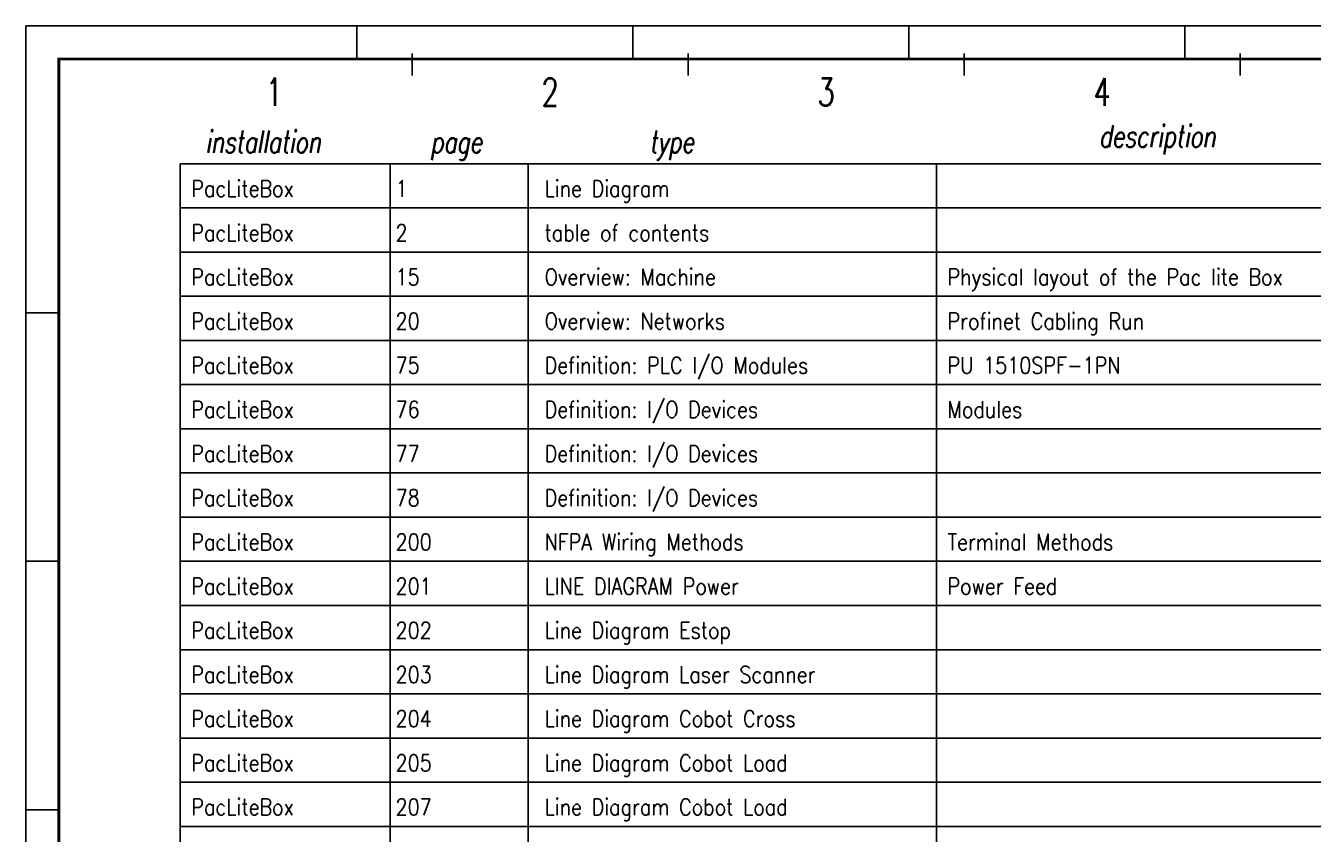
# Model space of a CAD drawing. Extents: x 0 to 420, y 0 to 297.
# Drawn here: x 0 to 233.3, y 150.6 to 297 of the extents above; entities that cross this region are included whole.
import ezdxf
from ezdxf.enums import TextEntityAlignment as Align

# ---------------------------------------------------------------- set-up
doc = ezdxf.new("R2010")
doc.units = 0
doc.header["$LTSCALE"] = 25
doc.layers.get('0').update_dxf_attribs({"linetype": 'CONTINUOUS'})
for name, color, linetype in [('ECS_LEV_PG_FRAME', 7, 'CONTINUOUS'), ('ECS_LEV_PG_LADDER', 7, 'CONTINUOUS'), ('ECS_LEV_PH_DATA', 7, 'CONTINUOUS'), ('ECS_LXV_LINE', 7, 'CONTINUOUS'), ('ECS_LXV_TEXT', 7, 'CONTINUOUS')]:
    doc.layers.add(name, color=color, linetype=linetype)
doc.styles.add('ROMANS', font='ROMANS.SHX', dxfattribs={"oblique": 0.017453})

# ---------------------------------------------------------------- blocks, each defined once
blk = doc.blocks.new('__TEXT_')

msp = doc.modelspace()

# ---------------------------------------------------------------- linework, layer by layer
at = {"extrusion": (0.57735, 0.57735, 0.57735)}
for p, q in [((28, 272), (406, 272)), ((28, 30), (28, 272))]:
    msp.add_line(p, q, dxfattribs=at)
at = {"layer": 'ECS_LEV_PG_FRAME', "color": 7, "linetype": 'Continuous'}
for p, q in [((420, 297), (0, 297)), ((0, 297), (0, 0))]:
    msp.add_line(p, q, dxfattribs=at)
at = {"layer": 'ECS_LEV_PG_LADDER', "linetype": 'Continuous'}
for p, q in [((70, 288), (70, 292)), ((120, 288), (120, 292)), ((170, 288), (170, 292)), ((220, 288), (220, 292))]:
    msp.add_line(p, q, dxfattribs=at)
at = {"layer": 'ECS_LEV_PH_DATA', "color": 7, "linetype": 'Continuous'}
for p, q in [((0, 297), (0, 0)), ((0, 297), (0, 0)), ((420, 297), (0, 297)), ((420, 297), (0, 297))]:
    msp.add_line(p, q, dxfattribs=at)
at = {"layer": 'ECS_LEV_PH_DATA', "linetype": 'Continuous'}
for p, q in [((60, 291), (60, 297)), ((110, 291), (110, 297)), ((160, 291), (160, 297)), ((210, 291), (210, 297))]:
    msp.add_line(p, q, dxfattribs=at)
at = {"layer": 'ECS_LEV_PH_DATA', "color": 7}
for p, q in [((0, 245), (6, 245)), ((0, 200), (6, 200)), ((0, 155), (6, 155))]:
    msp.add_line(p, q, dxfattribs=at)
at = {"layer": 'ECS_LEV_PH_DATA', "color": 7, "const_width": 0.5}
msp.add_lwpolyline([(414, 291), (6, 291), (6, 6), (414, 6)], close=True, dxfattribs=at)
at = {"layer": 'ECS_LXV_LINE', "linetype": 'Continuous'}
for p, q in [((66, 30), (66, 272)), ((91, 30), (91, 272)), ((165, 30), (165, 272)), ((28, 264), (406, 264)), ((28, 256), (406, 256)), ((28, 248), (406, 248)), ((28, 240), (406, 240)), ((28, 232), (406, 232)), ((28, 224), (406, 224)), ((28, 216), (406, 216)), ((28, 208), (406, 208)), ((28, 200), (406, 200)), ((28, 192), (406, 192)), ((28, 184), (406, 184)), ((28, 176), (406, 176)), ((28, 168), (406, 168)), ((28, 160), (406, 160)), ((28, 152), (406, 152))]:
    msp.add_line(p, q, dxfattribs=at)

# ---------------------------------------------------------------- block references
at = {"layer": 'ECS_LEV_PG_LADDER', "linetype": 'Continuous'}
ref = msp.add_blockref('__TEXT_', (0, 292), dxfattribs=at)
ref.add_attrib('?', '1', dxfattribs={"linetype": 'Continuous', "height": 5, "style": 'ROMANS', "width": 0.725}).set_placement((45, 285), align=Align.MIDDLE_CENTER)
ref = msp.add_blockref('__TEXT_', (0, 292), dxfattribs=at)
ref.add_attrib('?', '2', dxfattribs={"linetype": 'Continuous', "height": 5, "style": 'ROMANS', "width": 0.725}).set_placement((95, 285), align=Align.MIDDLE_CENTER)
ref = msp.add_blockref('__TEXT_', (0, 292), dxfattribs=at)
ref.add_attrib('?', '3', dxfattribs={"linetype": 'Continuous', "height": 5, "style": 'ROMANS', "width": 0.725}).set_placement((145, 285), align=Align.MIDDLE_CENTER)
ref = msp.add_blockref('__TEXT_', (0, 292), dxfattribs=at)
ref.add_attrib('?', '4', dxfattribs={"linetype": 'Continuous', "height": 5, "style": 'ROMANS', "width": 0.725}).set_placement((195, 285), align=Align.MIDDLE_CENTER)
at = {"layer": 'ECS_LXV_TEXT', "linetype": 'Continuous'}
ref = msp.add_blockref('__TEXT_', (0, 0), dxfattribs=at)
ref.add_attrib('ECS_T_TEXT_0.1', 'installation', dxfattribs={"height": 4, "style": 'ROMANS', "oblique": 10, "width": 0.725}).set_placement((43, 276), align=Align.MIDDLE_CENTER)
ref = msp.add_blockref('__TEXT_', (0, 0), dxfattribs=at)
ref.add_attrib('ECS_T_TEXT_0.1', 'type', dxfattribs={"height": 4, "style": 'ROMANS', "oblique": 10, "width": 0.725}).set_placement((117, 276), align=Align.MIDDLE_CENTER)
ref = msp.add_blockref('__TEXT_', (0, 0), dxfattribs=at)
ref.add_attrib('ECS_T_TEXT_0.1', 'description', dxfattribs={"height": 4, "style": 'ROMANS', "oblique": 10, "width": 0.725}).set_placement((205, 277), align=Align.MIDDLE_CENTER)
ref = msp.add_blockref('__TEXT_', (0, 0), dxfattribs=at)
ref.add_attrib('ECS_T_TEXT_0.1', 'page', dxfattribs={"height": 4, "style": 'ROMANS', "oblique": 10, "width": 0.725}).set_placement((78, 276), align=Align.MIDDLE_CENTER)
at = {"layer": 'ECS_LXV_TEXT', "color": 7, "linetype": 'Continuous'}
ref = msp.add_blockref('__TEXT_', (0, 0), dxfattribs=at)
ref.add_attrib('ECS_T_TEXT_0.0', 'PacLiteBox', dxfattribs={"color": 7, "height": 3, "style": 'ROMANS', "width": 0.85}).set_placement((30, 267.5), align=Align.MIDDLE_LEFT)
ref = msp.add_blockref('__TEXT_', (0, 0), dxfattribs=at)
ref.add_attrib('ECS_T_TEXT_0.0', '1', dxfattribs={"color": 7, "height": 3, "style": 'ROMANS', "width": 0.85}).set_placement((67, 267.5), align=Align.MIDDLE_LEFT)
ref = msp.add_blockref('__TEXT_', (0, 0), dxfattribs=at)
ref.add_attrib('ECS_T_TEXT_0.0', 'Line Diagram', dxfattribs={"color": 7, "height": 3, "style": 'ROMANS', "width": 0.85}).set_placement((94, 267.5), align=Align.MIDDLE_LEFT)
ref = msp.add_blockref('__TEXT_', (0, 0), dxfattribs=at)
ref.add_attrib('ECS_T_TEXT_0.0', 'PacLiteBox', dxfattribs={"color": 7, "height": 3, "style": 'ROMANS', "width": 0.85}).set_placement((30, 259.5), align=Align.MIDDLE_LEFT)
ref = msp.add_blockref('__TEXT_', (0, 0), dxfattribs=at)
ref.add_attrib('ECS_T_TEXT_0.0', '2', dxfattribs={"color": 7, "height": 3, "style": 'ROMANS', "width": 0.85}).set_placement((67, 259.5), align=Align.MIDDLE_LEFT)
ref = msp.add_blockref('__TEXT_', (0, 0), dxfattribs=at)
ref.add_attrib('ECS_T_TEXT_0.1', 'table of contents', dxfattribs={"color": 7, "height": 3, "style": 'ROMANS', "width": 0.85}).set_placement((94, 259.5), align=Align.MIDDLE_LEFT)
ref = msp.add_blockref('__TEXT_', (0, 0), dxfattribs=at)
ref.add_attrib('ECS_T_TEXT_0.0', 'PacLiteBox', dxfattribs={"color": 7, "height": 3, "style": 'ROMANS', "width": 0.85}).set_placement((30, 251.5), align=Align.MIDDLE_LEFT)
ref = msp.add_blockref('__TEXT_', (0, 0), dxfattribs=at)
ref.add_attrib('ECS_T_TEXT_0.0', '15', dxfattribs={"color": 7, "height": 3, "style": 'ROMANS', "width": 0.85}).set_placement((67, 251.5), align=Align.MIDDLE_LEFT)
ref = msp.add_blockref('__TEXT_', (0, 0), dxfattribs=at)
ref.add_attrib('ECS_T_TEXT_0.0', 'Overview: Machine', dxfattribs={"color": 7, "height": 3, "style": 'ROMANS', "width": 0.85}).set_placement((94, 251.5), align=Align.MIDDLE_LEFT)
ref = msp.add_blockref('__TEXT_', (0, 0), dxfattribs=at)
ref.add_attrib('ECS_T_TEXT_0.0', 'Physical layout of the Pac lite Box', dxfattribs={"color": 7, "height": 3, "style": 'ROMANS', "width": 0.85}).set_placement((167, 251.5), align=Align.MIDDLE_LEFT)
ref = msp.add_blockref('__TEXT_', (0, 0), dxfattribs=at)
ref.add_attrib('ECS_T_TEXT_0.0', 'PacLiteBox', dxfattribs={"color": 7, "height": 3, "style": 'ROMANS', "width": 0.85}).set_placement((30, 243.5), align=Align.MIDDLE_LEFT)
ref = msp.add_blockref('__TEXT_', (0, 0), dxfattribs=at)
ref.add_attrib('ECS_T_TEXT_0.0', '20', dxfattribs={"color": 7, "height": 3, "style": 'ROMANS', "width": 0.85}).set_placement((67, 243.5), align=Align.MIDDLE_LEFT)
ref = msp.add_blockref('__TEXT_', (0, 0), dxfattribs=at)
ref.add_attrib('ECS_T_TEXT_0.0', 'Overview: Networks', dxfattribs={"color": 7, "height": 3, "style": 'ROMANS', "width": 0.85}).set_placement((94, 243.5), align=Align.MIDDLE_LEFT)
ref = msp.add_blockref('__TEXT_', (0, 0), dxfattribs=at)
ref.add_attrib('ECS_T_TEXT_0.0', 'Profinet Cabling Run', dxfattribs={"color": 7, "height": 3, "style": 'ROMANS', "width": 0.85}).set_placement((167, 243.5), align=Align.MIDDLE_LEFT)
ref = msp.add_blockref('__TEXT_', (0, 0), dxfattribs=at)
ref.add_attrib('ECS_T_TEXT_0.0', 'PacLiteBox', dxfattribs={"color": 7, "height": 3, "style": 'ROMANS', "width": 0.85}).set_placement((30, 235.5), align=Align.MIDDLE_LEFT)
ref = msp.add_blockref('__TEXT_', (0, 0), dxfattribs=at)
ref.add_attrib('ECS_T_TEXT_0.0', '75', dxfattribs={"color": 7, "height": 3, "style": 'ROMANS', "width": 0.85}).set_placement((67, 235.5), align=Align.MIDDLE_LEFT)
ref = msp.add_blockref('__TEXT_', (0, 0), dxfattribs=at)
ref.add_attrib('ECS_T_TEXT_0.0', 'Definition: PLC I/O Modules', dxfattribs={"color": 7, "height": 3, "style": 'ROMANS', "width": 0.85}).set_placement((94, 235.5), align=Align.MIDDLE_LEFT)
ref = msp.add_blockref('__TEXT_', (0, 0), dxfattribs=at)
ref.add_attrib('ECS_T_TEXT_0.0', 'PU 1510SPF-1PN', dxfattribs={"color": 7, "height": 3, "style": 'ROMANS', "width": 0.85}).set_placement((167, 235.5), align=Align.MIDDLE_LEFT)
ref = msp.add_blockref('__TEXT_', (0, 0), dxfattribs=at)
ref.add_attrib('ECS_T_TEXT_0.0', 'PacLiteBox', dxfattribs={"color": 7, "height": 3, "style": 'ROMANS', "width": 0.85}).set_placement((30, 227.5), align=Align.MIDDLE_LEFT)
ref = msp.add_blockref('__TEXT_', (0, 0), dxfattribs=at)
ref.add_attrib('ECS_T_TEXT_0.0', '76', dxfattribs={"color": 7, "height": 3, "style": 'ROMANS', "width": 0.85}).set_placement((67, 227.5), align=Align.MIDDLE_LEFT)
ref = msp.add_blockref('__TEXT_', (0, 0), dxfattribs=at)
ref.add_attrib('ECS_T_TEXT_0.0', 'Definition: I/O Devices', dxfattribs={"color": 7, "height": 3, "style": 'ROMANS', "width": 0.85}).set_placement((94, 227.5), align=Align.MIDDLE_LEFT)
ref = msp.add_blockref('__TEXT_', (0, 0), dxfattribs=at)
ref.add_attrib('ECS_T_TEXT_0.0', 'Modules', dxfattribs={"color": 7, "height": 3, "style": 'ROMANS', "width": 0.85}).set_placement((167, 227.5), align=Align.MIDDLE_LEFT)
ref = msp.add_blockref('__TEXT_', (0, 0), dxfattribs=at)
ref.add_attrib('ECS_T_TEXT_0.0', 'PacLiteBox', dxfattribs={"color": 7, "height": 3, "style": 'ROMANS', "width": 0.85}).set_placement((30, 219.5), align=Align.MIDDLE_LEFT)
ref = msp.add_blockref('__TEXT_', (0, 0), dxfattribs=at)
ref.add_attrib('ECS_T_TEXT_0.0', '77', dxfattribs={"color": 7, "height": 3, "style": 'ROMANS', "width": 0.85}).set_placement((67, 219.5), align=Align.MIDDLE_LEFT)
ref = msp.add_blockref('__TEXT_', (0, 0), dxfattribs=at)
ref.add_attrib('ECS_T_TEXT_0.0', 'Definition: I/O Devices', dxfattribs={"color": 7, "height": 3, "style": 'ROMANS', "width": 0.85}).set_placement((94, 219.5), align=Align.MIDDLE_LEFT)
ref = msp.add_blockref('__TEXT_', (0, 0), dxfattribs=at)
ref.add_attrib('ECS_T_TEXT_0.0', 'PacLiteBox', dxfattribs={"color": 7, "height": 3, "style": 'ROMANS', "width": 0.85}).set_placement((30, 211.5), align=Align.MIDDLE_LEFT)
ref = msp.add_blockref('__TEXT_', (0, 0), dxfattribs=at)
ref.add_attrib('ECS_T_TEXT_0.0', '78', dxfattribs={"color": 7, "height": 3, "style": 'ROMANS', "width": 0.85}).set_placement((67, 211.5), align=Align.MIDDLE_LEFT)
ref = msp.add_blockref('__TEXT_', (0, 0), dxfattribs=at)
ref.add_attrib('ECS_T_TEXT_0.0', 'Definition: I/O Devices', dxfattribs={"color": 7, "height": 3, "style": 'ROMANS', "width": 0.85}).set_placement((94, 211.5), align=Align.MIDDLE_LEFT)
ref = msp.add_blockref('__TEXT_', (0, 0), dxfattribs=at)
ref.add_attrib('ECS_T_TEXT_0.0', 'PacLiteBox', dxfattribs={"color": 7, "height": 3, "style": 'ROMANS', "width": 0.85}).set_placement((30, 203.5), align=Align.MIDDLE_LEFT)
ref = msp.add_blockref('__TEXT_', (0, 0), dxfattribs=at)
ref.add_attrib('ECS_T_TEXT_0.0', '200', dxfattribs={"color": 7, "height": 3, "style": 'ROMANS', "width": 0.85}).set_placement((67, 203.5), align=Align.MIDDLE_LEFT)
ref = msp.add_blockref('__TEXT_', (0, 0), dxfattribs=at)
ref.add_attrib('ECS_T_TEXT_0.0', 'NFPA Wiring Methods', dxfattribs={"color": 7, "height": 3, "style": 'ROMANS', "width": 0.85}).set_placement((94, 203.5), align=Align.MIDDLE_LEFT)
ref = msp.add_blockref('__TEXT_', (0, 0), dxfattribs=at)
ref.add_attrib('ECS_T_TEXT_0.0', 'Terminal Methods', dxfattribs={"color": 7, "height": 3, "style": 'ROMANS', "width": 0.85}).set_placement((167, 203.5), align=Align.MIDDLE_LEFT)
ref = msp.add_blockref('__TEXT_', (0, 0), dxfattribs=at)
ref.add_attrib('ECS_T_TEXT_0.0', 'PacLiteBox', dxfattribs={"color": 7, "height": 3, "style": 'ROMANS', "width": 0.85}).set_placement((30, 195.5), align=Align.MIDDLE_LEFT)
ref = msp.add_blockref('__TEXT_', (0, 0), dxfattribs=at)
ref.add_attrib('ECS_T_TEXT_0.0', '201', dxfattribs={"color": 7, "height": 3, "style": 'ROMANS', "width": 0.85}).set_placement((67, 195.5), align=Align.MIDDLE_LEFT)
ref = msp.add_blockref('__TEXT_', (0, 0), dxfattribs=at)
ref.add_attrib('ECS_T_TEXT_0.0', 'LINE DIAGRAM Power', dxfattribs={"color": 7, "height": 3, "style": 'ROMANS', "width": 0.85}).set_placement((94, 195.5), align=Align.MIDDLE_LEFT)
ref = msp.add_blockref('__TEXT_', (0, 0), dxfattribs=at)
ref.add_attrib('ECS_T_TEXT_0.0', 'Power Feed', dxfattribs={"color": 7, "height": 3, "style": 'ROMANS', "width": 0.85}).set_placement((167, 195.5), align=Align.MIDDLE_LEFT)
ref = msp.add_blockref('__TEXT_', (0, 0), dxfattribs=at)
ref.add_attrib('ECS_T_TEXT_0.0', 'PacLiteBox', dxfattribs={"color": 7, "height": 3, "style": 'ROMANS', "width": 0.85}).set_placement((30, 187.5), align=Align.MIDDLE_LEFT)
ref = msp.add_blockref('__TEXT_', (0, 0), dxfattribs=at)
ref.add_attrib('ECS_T_TEXT_0.0', '202', dxfattribs={"color": 7, "height": 3, "style": 'ROMANS', "width": 0.85}).set_placement((67, 187.5), align=Align.MIDDLE_LEFT)
ref = msp.add_blockref('__TEXT_', (0, 0), dxfattribs=at)
ref.add_attrib('ECS_T_TEXT_0.0', 'Line Diagram Estop', dxfattribs={"color": 7, "height": 3, "style": 'ROMANS', "width": 0.85}).set_placement((94, 187.5), align=Align.MIDDLE_LEFT)
ref = msp.add_blockref('__TEXT_', (0, 0), dxfattribs=at)
ref.add_attrib('ECS_T_TEXT_0.0', 'PacLiteBox', dxfattribs={"color": 7, "height": 3, "style": 'ROMANS', "width": 0.85}).set_placement((30, 179.5), align=Align.MIDDLE_LEFT)
ref = msp.add_blockref('__TEXT_', (0, 0), dxfattribs=at)
ref.add_attrib('ECS_T_TEXT_0.0', '203', dxfattribs={"color": 7, "height": 3, "style": 'ROMANS', "width": 0.85}).set_placement((67, 179.5), align=Align.MIDDLE_LEFT)
ref = msp.add_blockref('__TEXT_', (0, 0), dxfattribs=at)
ref.add_attrib('ECS_T_TEXT_0.0', 'Line Diagram Laser Scanner', dxfattribs={"color": 7, "height": 3, "style": 'ROMANS', "width": 0.85}).set_placement((94, 179.5), align=Align.MIDDLE_LEFT)
ref = msp.add_blockref('__TEXT_', (0, 0), dxfattribs=at)
ref.add_attrib('ECS_T_TEXT_0.0', 'PacLiteBox', dxfattribs={"color": 7, "height": 3, "style": 'ROMANS', "width": 0.85}).set_placement((30, 171.5), align=Align.MIDDLE_LEFT)
ref = msp.add_blockref('__TEXT_', (0, 0), dxfattribs=at)
ref.add_attrib('ECS_T_TEXT_0.0', '204', dxfattribs={"color": 7, "height": 3, "style": 'ROMANS', "width": 0.85}).set_placement((67, 171.5), align=Align.MIDDLE_LEFT)
ref = msp.add_blockref('__TEXT_', (0, 0), dxfattribs=at)
ref.add_attrib('ECS_T_TEXT_0.0', 'Line Diagram Cobot Cross', dxfattribs={"color": 7, "height": 3, "style": 'ROMANS', "width": 0.85}).set_placement((94, 171.5), align=Align.MIDDLE_LEFT)
ref = msp.add_blockref('__TEXT_', (0, 0), dxfattribs=at)
ref.add_attrib('ECS_T_TEXT_0.0', 'PacLiteBox', dxfattribs={"color": 7, "height": 3, "style": 'ROMANS', "width": 0.85}).set_placement((30, 163.5), align=Align.MIDDLE_LEFT)
ref = msp.add_blockref('__TEXT_', (0, 0), dxfattribs=at)
ref.add_attrib('ECS_T_TEXT_0.0', '205', dxfattribs={"color": 7, "height": 3, "style": 'ROMANS', "width": 0.85}).set_placement((67, 163.5), align=Align.MIDDLE_LEFT)
ref = msp.add_blockref('__TEXT_', (0, 0), dxfattribs=at)
ref.add_attrib('ECS_T_TEXT_0.0', 'Line Diagram Cobot Load', dxfattribs={"color": 7, "height": 3, "style": 'ROMANS', "width": 0.85}).set_placement((94, 163.5), align=Align.MIDDLE_LEFT)
ref = msp.add_blockref('__TEXT_', (0, 0), dxfattribs=at)
ref.add_attrib('ECS_T_TEXT_0.0', 'PacLiteBox', dxfattribs={"color": 7, "height": 3, "style": 'ROMANS', "width": 0.85}).set_placement((30, 155.5), align=Align.MIDDLE_LEFT)
ref = msp.add_blockref('__TEXT_', (0, 0), dxfattribs=at)
ref.add_attrib('ECS_T_TEXT_0.0', '207', dxfattribs={"color": 7, "height": 3, "style": 'ROMANS', "width": 0.85}).set_placement((67, 155.5), align=Align.MIDDLE_LEFT)
ref = msp.add_blockref('__TEXT_', (0, 0), dxfattribs=at)
ref.add_attrib('ECS_T_TEXT_0.0', 'Line Diagram Cobot Load', dxfattribs={"color": 7, "height": 3, "style": 'ROMANS', "width": 0.85}).set_placement((94, 155.5), align=Align.MIDDLE_LEFT)

doc.saveas('drawing.dxf')
